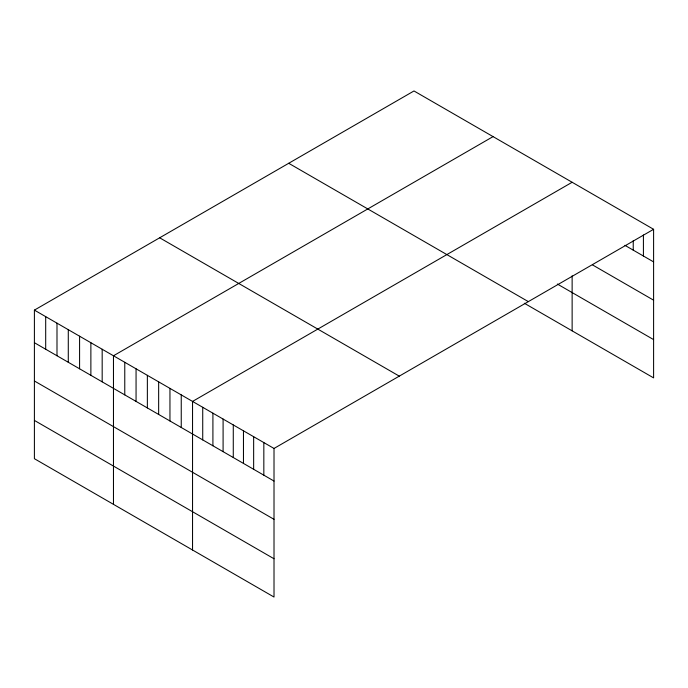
<?xml version="1.0" encoding="UTF-8"?>
<svg xmlns="http://www.w3.org/2000/svg" width="688" height="688" viewBox="0 0 688 688"><rect width="100%" height="100%" fill="white"/><g stroke="black" fill="none" stroke-linecap="round" stroke-linejoin="round"><path stroke-width="1.03" d="M653.6 229.302L274.013 448.456L274.013 597.038L34.4 458.698L34.4 310.116L413.987 90.962L653.6 229.302L653.6 377.884L524.342 303.253M493.055 136.62L113.468 355.773L113.468 504.347M572.132 182.268L192.545 401.422L192.545 549.996M624.902 245.324L653.6 261.896M592.497 264.897L653.6 300.174M557.357 284.041L653.6 339.605M288.719 163.288L528.332 301.628M159.668 237.799L399.281 376.138M34.4 310.116L274.013 448.456M34.4 342.71L274.013 481.05M34.4 380.98L274.013 519.32M34.4 420.42L274.013 558.759M643.418 234.986L643.418 256.013M633.235 240.671L633.235 250.14M572.132 275.811L572.132 330.842M263.831 442.582L263.831 475.167M253.648 436.699L253.648 469.285M243.466 430.817L243.466 463.411M233.275 424.943L233.275 457.529M223.093 419.061L223.093 451.646M212.91 413.178L212.91 445.772M202.728 407.305L202.728 439.89M181.245 394.903L181.245 427.489M169.953 388.376L169.953 420.97M158.653 381.857L158.653 414.451M147.361 375.338L147.361 407.924M136.061 368.811L136.061 401.405M124.769 362.292L124.769 394.878M102.177 349.246L102.177 381.84M90.876 342.727L90.876 375.313M79.584 336.208L79.584 368.794M68.284 329.681L68.284 362.275M56.992 323.162L56.992 355.748M45.692 316.643L45.692 349.229"/></g></svg>
